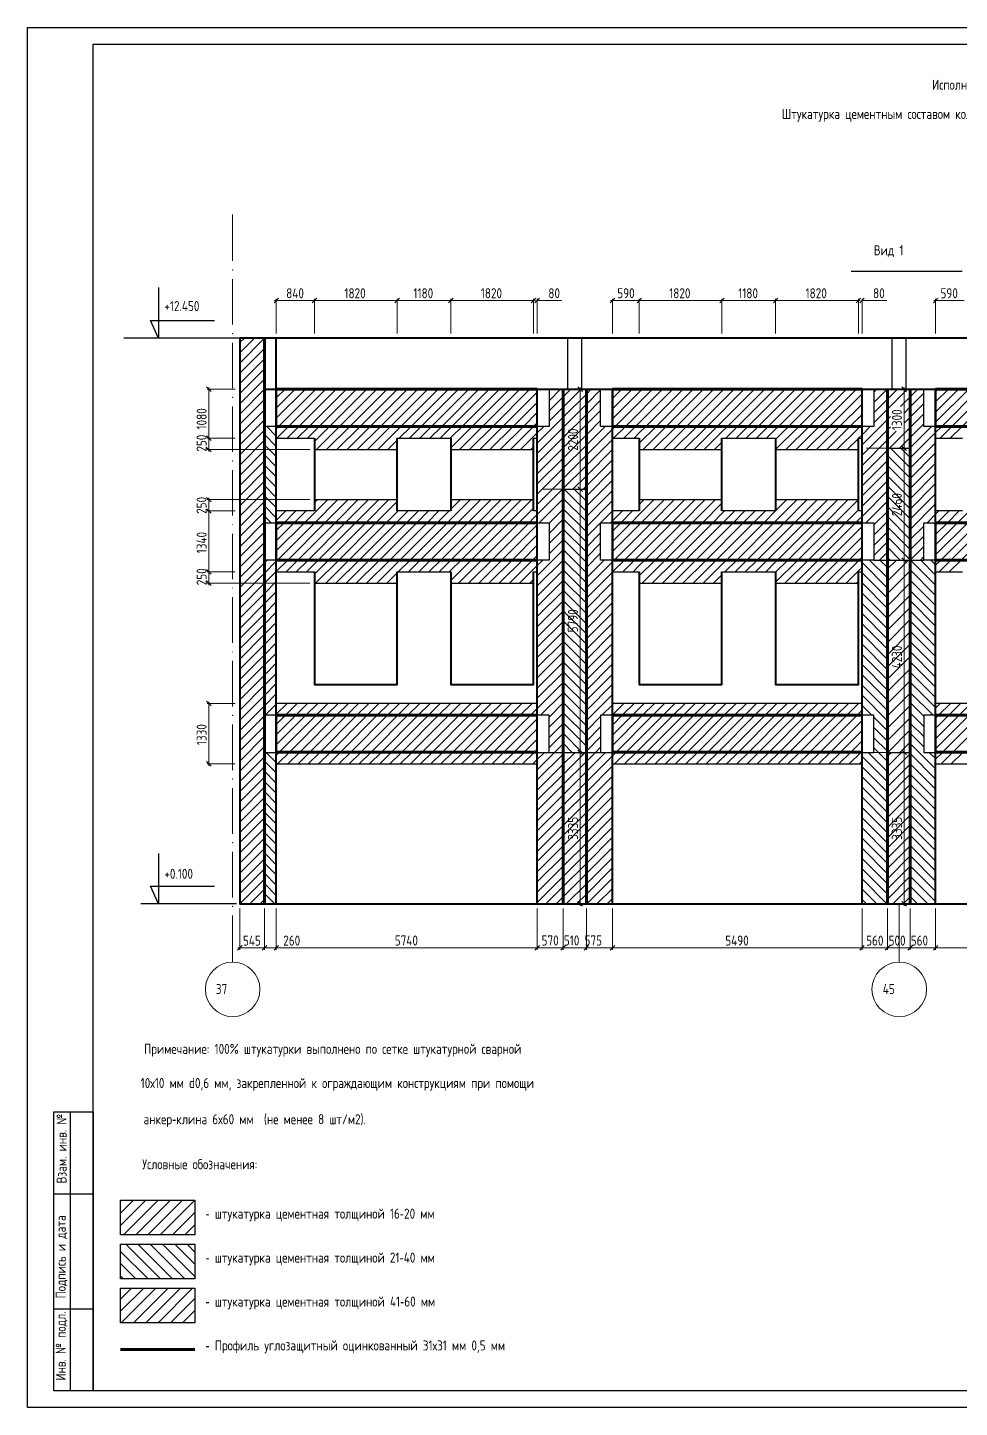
# Model space of a CAD drawing. Header units: millimetres. Extents: x 0 to 129, y 0 to 17.
# Drawn here: x 26.03 to 37.15, y 0.06 to 16.54 of the extents above; entities that cross this region are included whole.
import ezdxf

# ---------------------------------------------------------------- set-up
doc = ezdxf.new("R2010")
doc.units = ezdxf.units.MM
doc.layers.add('PDF _0', color=7, linetype='Continuous')
doc.layers.add('PDF _Текст', color=7, linetype='Continuous')
doc.layers.add('PDF _Оси-1', color=7, linetype='Continuous', true_color=0xaaaaaa)
doc.layers.add('PDF _Оси-3', color=7, linetype='Continuous', true_color=0x989898)
doc.styles.get("Standard").update_dxf_attribs({"font": 'ГОСТ тип А.ttf'})

msp = doc.modelspace()

# ---------------------------------------------------------------- linework, layer by layer
at = {"layer": 'PDF _0', "lineweight": 25}
for points in [[(26.028, 16.535), (49.324, 16.535), (49.324, 0.063), (26.028, 0.063)], [(26.812, 16.339), (49.128, 16.339), (49.128, 0.259), (26.812, 0.259)], [(32.478, 12.829), (32.641, 12.829), (32.641, 12.219), (32.478, 12.219)], [(36.347, 12.829), (36.51, 12.829), (36.51, 12.219), (36.347, 12.219)], [(28.997, 11.774), (28.856, 11.774), (28.856, 12.219), (28.997, 12.219)], [(32.253, 11.774), (32.112, 11.774), (32.112, 12.219), (32.253, 12.219)], [(33.01, 11.774), (32.869, 11.774), (32.869, 12.219), (33.01, 12.219)], [(36.13, 11.774), (35.989, 11.774), (35.989, 12.219), (36.13, 12.219)], [(36.868, 11.774), (36.727, 11.774), (36.727, 12.219), (36.868, 12.219)], [(28.997, 10.179), (28.856, 10.179), (28.856, 10.623), (28.997, 10.623)], [(32.253, 10.179), (32.112, 10.179), (32.112, 10.623), (32.253, 10.623)], [(33.01, 10.179), (32.869, 10.179), (32.869, 10.623), (33.01, 10.623)], [(36.13, 10.179), (35.989, 10.179), (35.989, 10.623), (36.13, 10.623)], [(36.868, 10.179), (36.727, 10.179), (36.727, 10.623), (36.868, 10.623)], [(28.856, 7.883), (28.997, 7.883), (28.997, 8.326), (28.856, 8.326)], [(32.112, 7.883), (32.253, 7.883), (32.253, 8.326), (32.112, 8.326)], [(32.869, 7.883), (33.01, 7.883), (33.01, 8.326), (32.869, 8.326)], [(35.989, 7.883), (36.13, 7.883), (36.13, 8.326), (35.989, 8.326)], [(36.727, 7.883), (36.868, 7.883), (36.868, 8.326), (36.727, 8.326)], [(26.342, 3.593), (26.812, 3.593), (26.812, 0.259), (26.342, 0.259)]]:
    msp.add_lwpolyline(points, close=True, dxfattribs=at)
for points in [[(35.86, 13.626), (37.185, 13.626)], [(27.589, 13.432), (27.589, 12.829), (27.497, 13.039), (28.259, 13.039)], [(28.56, 12.829), (27.176, 12.829)], [(32.421, 12.829), (32.698, 12.829)], [(36.293, 12.829), (36.564, 12.829)], [(36.293, 11.513), (36.564, 11.513)], [(32.421, 11.025), (32.698, 11.025)], [(36.13, 10.179), (36.727, 10.179)], [(32.253, 7.883), (32.869, 7.883)], [(36.293, 7.883), (36.564, 7.883)], [(27.589, 6.676), (27.589, 6.074), (27.497, 6.284), (28.259, 6.284)], [(28.521, 6.074), (27.379, 6.074)], [(26.538, 3.593), (26.538, 0.259)], [(26.342, 2.612), (26.812, 2.612)], [(26.342, 1.24), (26.812, 1.24)]]:
    msp.add_lwpolyline(points, dxfattribs=at)
at = {"layer": 'PDF _0', "lineweight": 13}
for points in [[(29.024, 13.305), (28.97, 13.25)], [(29.475, 13.277), (28.976, 13.277)], [(28.997, 12.883), (28.997, 13.299)], [(29.431, 13.277), (30.462, 13.277)], [(30.419, 13.277), (31.103, 13.277)], [(31.059, 13.277), (32.09, 13.277)], [(32.068, 13.277), (32.014, 13.277)], [(32.139, 13.305), (32.085, 13.25)], [(32.112, 12.883), (32.112, 13.299)], [(32.112, 13.277), (32.407, 13.277)], [(33.037, 13.305), (32.983, 13.25)], [(33.352, 13.277), (32.988, 13.277)], [(33.01, 12.883), (33.01, 13.299)], [(33.308, 13.277), (34.339, 13.277)], [(34.296, 13.277), (34.979, 13.277)], [(34.936, 13.277), (35.967, 13.277)], [(35.945, 13.277), (35.891, 13.277)], [(36.016, 13.305), (35.962, 13.25)], [(35.989, 12.883), (35.989, 13.299)], [(35.989, 13.277), (36.284, 13.277)], [(36.895, 13.305), (36.841, 13.25)], [(37.21, 13.277), (36.846, 13.277)], [(36.868, 12.883), (36.868, 13.299)], [(28.219, 12.192), (28.165, 12.246)], [(28.506, 12.219), (28.17, 12.219)], [(28.192, 12.24), (28.192, 11.611)], [(32.166, 12.219), (32.647, 12.219)], [(32.652, 12.192), (32.598, 12.246)], [(32.625, 12.24), (32.625, 11.003)], [(36.043, 12.219), (36.514, 12.219)], [(36.519, 12.192), (36.465, 12.246)], [(36.492, 12.24), (36.492, 11.492)], [(28.192, 11.654), (28.192, 11.475)], [(36.492, 11.535), (36.492, 10.157)], [(28.165, 11.524), (28.219, 11.47)], [(29.399, 11.497), (28.17, 11.497)], [(32.625, 11.047), (32.625, 7.862)], [(28.219, 10.873), (28.164, 10.927)], [(29.399, 10.9), (28.17, 10.9)], [(28.192, 10.922), (28.192, 10.743)], [(28.192, 10.786), (28.192, 10.016)], [(28.192, 10.059), (28.192, 9.88)], [(36.492, 10.2), (36.492, 7.862)], [(28.164, 9.929), (28.219, 9.875)], [(29.399, 9.902), (28.17, 9.902)], [(28.219, 8.44), (28.164, 8.494)], [(28.506, 8.467), (28.17, 8.467)], [(28.192, 8.488), (28.192, 7.723)], [(28.164, 7.772), (28.219, 7.718)], [(28.506, 7.745), (28.17, 7.745)], [(32.625, 7.905), (32.625, 6.052)], [(36.492, 7.905), (36.492, 6.052)], [(32.598, 6.101), (32.652, 6.047)], [(36.465, 6.101), (36.519, 6.047)], [(28.56, 6.019), (28.56, 5.527)], [(32.166, 6.074), (32.647, 6.074)], [(36.043, 6.074), (36.514, 6.074)], [(28.588, 5.576), (28.533, 5.522)], [(28.539, 5.549), (28.878, 5.549)], [(28.834, 5.549), (28.997, 5.549), (29.313, 5.549)], [(28.976, 5.549), (32.134, 5.549)], [(32.09, 5.549), (32.443, 5.549)], [(32.399, 5.549), (32.72, 5.549)], [(32.676, 5.549), (33.032, 5.549)], [(32.988, 5.549), (36.01, 5.549)], [(35.967, 5.549), (36.314, 5.549)], [(36.271, 5.549), (36.586, 5.549)], [(36.542, 5.549), (36.889, 5.549)], [(36.846, 5.549), (39.852, 5.549)]]:
    msp.add_lwpolyline(points, dxfattribs=at)
for points in [[(29.426, 13.25), (29.48, 13.305)], [(29.453, 13.299), (29.453, 12.883)], [(30.413, 13.25), (30.468, 13.305)], [(30.441, 13.299), (30.441, 12.883)], [(31.054, 13.25), (31.108, 13.305)], [(31.081, 13.299), (31.081, 12.883)], [(32.096, 13.305), (32.041, 13.25)], [(32.068, 13.299), (32.068, 12.883)], [(33.303, 13.25), (33.357, 13.305)], [(33.33, 13.299), (33.33, 12.883)], [(34.29, 13.25), (34.345, 13.305)], [(34.317, 13.299), (34.317, 12.883)], [(34.931, 13.25), (34.985, 13.305)], [(34.958, 13.299), (34.958, 12.883)], [(35.972, 13.305), (35.918, 13.25)], [(35.945, 13.299), (35.945, 12.883)], [(28.165, 11.66), (28.219, 11.606)], [(28.17, 11.633), (28.506, 11.633)], [(36.465, 11.54), (36.519, 11.486)], [(36.514, 11.513), (36.043, 11.513)], [(32.598, 11.052), (32.652, 10.998)], [(32.647, 11.025), (32.166, 11.025)], [(28.164, 10.792), (28.219, 10.737)], [(28.17, 10.765), (28.506, 10.765)], [(28.164, 10.065), (28.219, 10.01)], [(36.514, 10.179), (36.043, 10.179)], [(36.465, 10.206), (36.519, 10.151)], [(28.17, 10.037), (28.506, 10.037)], [(32.598, 7.91), (32.652, 7.856)], [(36.465, 7.91), (36.519, 7.856)], [(32.647, 7.883), (32.166, 7.883)], [(36.514, 7.883), (36.043, 7.883)], [(28.856, 5.527), (28.856, 6.019)], [(28.997, 5.527), (28.997, 6.019)], [(32.112, 5.527), (32.112, 6.019)], [(32.421, 5.527), (32.421, 6.019)], [(32.698, 5.527), (32.698, 6.019)], [(33.01, 5.527), (33.01, 6.019)], [(35.989, 5.527), (35.989, 6.019)], [(36.293, 5.527), (36.293, 6.019)], [(36.564, 5.527), (36.564, 6.019)], [(36.868, 5.527), (36.868, 6.019)], [(28.829, 5.522), (28.883, 5.576)], [(28.97, 5.522), (29.024, 5.576)], [(32.085, 5.522), (32.139, 5.576)], [(32.394, 5.522), (32.448, 5.576)], [(32.671, 5.522), (32.725, 5.576)], [(32.983, 5.522), (33.037, 5.576)], [(35.962, 5.522), (36.016, 5.576)], [(36.265, 5.522), (36.32, 5.576)], [(36.537, 5.522), (36.591, 5.576)], [(36.841, 5.522), (36.895, 5.576)]]:
    msp.add_lwpolyline(points, close=True, dxfattribs=at)
at = {"layer": 'PDF _0', "color": 3, "lineweight": 30}
for points in [[(28.56, 12.774), (28.616, 12.829)], [(28.56, 12.652), (28.738, 12.829)], [(28.56, 12.53), (28.856, 12.826)], [(28.56, 12.408), (28.856, 12.704)], [(28.56, 12.286), (28.856, 12.582)], [(28.56, 12.165), (28.856, 12.46)], [(28.56, 12.043), (28.856, 12.339)], [(28.56, 11.921), (28.856, 12.217)], [(28.997, 12.114), (29.102, 12.219)], [(28.997, 11.992), (29.224, 12.219)], [(28.997, 11.871), (29.345, 12.219)], [(28.997, 11.749), (29.022, 11.774), (29.467, 12.219)], [(29.003, 11.633), (29.144, 11.774), (29.589, 12.219)], [(29.125, 11.633), (29.266, 11.774), (29.711, 12.219)], [(29.247, 11.633), (29.388, 11.774), (29.833, 12.219)], [(29.369, 11.633), (29.453, 11.717), (29.51, 11.774), (29.955, 12.219)], [(29.453, 11.595), (29.631, 11.774), (30.076, 12.219)], [(29.477, 11.497), (29.753, 11.774), (30.198, 12.219)], [(29.598, 11.497), (29.875, 11.774), (30.32, 12.219)], [(29.72, 11.497), (29.997, 11.774), (30.442, 12.219)], [(29.842, 11.497), (30.119, 11.774), (30.564, 12.219)], [(29.964, 11.497), (30.241, 11.774), (30.685, 12.219)], [(30.086, 11.497), (30.362, 11.774), (30.807, 12.219)], [(30.207, 11.497), (30.441, 11.73), (30.484, 11.774), (30.929, 12.219)], [(30.465, 11.633), (30.606, 11.774), (31.051, 12.219)], [(30.587, 11.633), (30.728, 11.774), (31.173, 12.219)], [(30.709, 11.633), (30.85, 11.774), (31.295, 12.219)], [(30.83, 11.633), (30.971, 11.774), (31.416, 12.219)], [(30.952, 11.633), (31.081, 11.761), (31.093, 11.774), (31.538, 12.219)], [(31.074, 11.633), (31.081, 11.64), (31.215, 11.774), (31.66, 12.219)], [(31.081, 11.518), (31.337, 11.774), (31.782, 12.219)], [(31.182, 11.497), (31.459, 11.774), (31.904, 12.219)], [(31.304, 11.497), (31.581, 11.774), (32.025, 12.219)], [(32.112, 11.574), (32.421, 11.883), (32.698, 12.16), (32.756, 12.219)], [(32.112, 10.843), (32.421, 11.153), (32.698, 11.429), (33.01, 11.741), (33.042, 11.774), (33.487, 12.219)], [(32.112, 11.452), (32.421, 11.762), (32.698, 12.038), (32.869, 12.209)], [(32.253, 12.203), (32.269, 12.219)], [(32.253, 12.081), (32.391, 12.219)], [(32.253, 11.959), (32.421, 12.127), (32.513, 12.219)], [(32.253, 11.837), (32.421, 12.005), (32.635, 12.219)], [(33.01, 12.107), (33.122, 12.219)], [(33.01, 11.985), (33.244, 12.219)], [(33.01, 11.863), (33.365, 12.219)], [(33.023, 11.633), (33.164, 11.774), (33.609, 12.219)], [(33.145, 11.633), (33.286, 11.774), (33.731, 12.219)], [(33.267, 11.633), (33.33, 11.696), (33.408, 11.774), (33.853, 12.219)], [(33.33, 11.574), (33.53, 11.774), (33.975, 12.219)], [(33.375, 11.497), (33.651, 11.774), (34.096, 12.219)], [(33.497, 11.497), (33.773, 11.774), (34.218, 12.219)], [(33.618, 11.497), (33.895, 11.774), (34.34, 12.219)], [(33.74, 11.497), (34.017, 11.774), (34.462, 12.219)], [(33.862, 11.497), (34.139, 11.774), (34.584, 12.219)], [(33.984, 11.497), (34.261, 11.774), (34.705, 12.219)], [(34.106, 11.497), (34.317, 11.709), (34.382, 11.774), (34.827, 12.219)], [(34.363, 11.633), (34.504, 11.774), (34.949, 12.219)], [(34.485, 11.633), (34.626, 11.774), (35.071, 12.219)], [(34.607, 11.633), (34.748, 11.774), (35.193, 12.219)], [(34.729, 11.633), (34.87, 11.774), (35.315, 12.219)], [(34.85, 11.633), (34.958, 11.74), (34.991, 11.774), (35.436, 12.219)], [(34.958, 11.618), (35.113, 11.774), (35.558, 12.219)], [(34.958, 11.497), (35.235, 11.774), (35.68, 12.219)], [(35.08, 11.497), (35.357, 11.774), (35.802, 12.219)], [(35.202, 11.497), (35.479, 11.774), (35.924, 12.219)], [(36.13, 12.181), (36.167, 12.219)], [(36.13, 12.059), (36.289, 12.219)], [(36.13, 11.938), (36.293, 12.1), (36.411, 12.219)], [(36.13, 11.816), (36.293, 11.979), (36.533, 12.219)], [(36.449, 12.013), (36.564, 12.128), (36.655, 12.219)], [(36.564, 11.397), (36.868, 11.701), (36.941, 11.774), (37.385, 12.219)], [(36.868, 12.188), (36.898, 12.219)], [(36.868, 12.066), (37.02, 12.219)], [(36.868, 11.945), (37.142, 12.219)], [(36.868, 11.823), (37.264, 12.219)], [(36.921, 11.633), (37.062, 11.774), (37.507, 12.219)], [(37.043, 11.633), (37.184, 11.774), (37.629, 12.219)], [(28.56, 11.799), (28.856, 12.095)], [(31.426, 11.497), (31.702, 11.774), (32.112, 12.183)], [(31.547, 11.497), (31.824, 11.774), (32.112, 12.061)], [(32.112, 11.331), (32.421, 11.64), (32.698, 11.917), (32.869, 12.087)], [(35.324, 11.497), (35.601, 11.774), (35.989, 12.162)], [(35.446, 11.497), (35.722, 11.774), (35.989, 12.04)], [(36.492, 11.934), (36.564, 12.006), (36.727, 12.169)], [(36.492, 11.812), (36.564, 11.884), (36.727, 12.047)], [(28.56, 11.677), (28.856, 11.973)], [(31.669, 11.497), (31.946, 11.774), (32.112, 11.94)], [(32.112, 11.209), (32.421, 11.518), (32.698, 11.795), (32.869, 11.966)], [(35.567, 11.497), (35.844, 11.774), (35.989, 11.918)], [(35.989, 11.553), (36.293, 11.857), (36.329, 11.893)], [(36.315, 11.513), (36.564, 11.763), (36.727, 11.925)], [(28.56, 11.556), (28.856, 11.851)], [(28.56, 11.434), (28.856, 11.729)], [(31.791, 11.497), (32.068, 11.774), (32.112, 11.818)], [(31.913, 11.497), (32.068, 11.653), (32.112, 11.696), (32.19, 11.774)], [(32.112, 11.087), (32.421, 11.396), (32.698, 11.673), (32.869, 11.844)], [(32.112, 10.965), (32.421, 11.274), (32.698, 11.551), (32.921, 11.774)], [(35.689, 11.497), (35.945, 11.753), (35.966, 11.774), (35.989, 11.797)], [(35.947, 11.633), (35.989, 11.675), (36.088, 11.774)], [(35.989, 11.431), (36.293, 11.735), (36.329, 11.771)], [(35.989, 11.309), (36.293, 11.613), (36.398, 11.719)], [(36.436, 11.513), (36.564, 11.641), (36.727, 11.804)], [(36.558, 11.513), (36.564, 11.519), (36.819, 11.774)], [(28.56, 11.312), (28.856, 11.608)], [(30.329, 11.497), (30.441, 11.608)], [(31.292, 9.902), (31.569, 10.179), (32.014, 10.623), (32.068, 10.678), (32.112, 10.721), (32.421, 11.031), (32.698, 11.307), (33.01, 11.619)], [(32.035, 11.497), (32.068, 11.531)], [(34.227, 11.497), (34.317, 11.587)], [(35.811, 11.497), (35.945, 11.631)], [(36.564, 11.275), (36.868, 11.579)], [(28.56, 11.19), (28.856, 11.486)], [(32.537, 11.025), (32.698, 11.186), (33.01, 11.498)], [(32.659, 11.025), (32.698, 11.064), (33.01, 11.376)], [(35.933, 11.497), (35.945, 11.51)], [(35.989, 11.187), (36.293, 11.491)], [(35.989, 11.066), (36.293, 11.369)], [(36.564, 11.154), (36.868, 11.457)], [(28.56, 11.068), (28.856, 11.364)], [(28.56, 10.946), (28.856, 11.242)], [(32.698, 10.942), (33.01, 11.254)], [(35.989, 10.944), (36.293, 11.248)], [(36.564, 11.032), (36.868, 11.336)], [(36.564, 10.91), (36.868, 11.214)], [(28.56, 10.825), (28.856, 11.12)], [(32.698, 10.82), (33.01, 11.132)], [(35.989, 10.822), (36.293, 11.126)], [(36.564, 10.788), (36.868, 11.092)], [(28.56, 10.703), (28.856, 10.999)], [(28.56, 9.728), (28.856, 10.024), (28.997, 10.165), (29.011, 10.179), (29.456, 10.623), (29.732, 10.9)], [(28.56, 9.606), (28.856, 9.902), (28.997, 10.043), (29.133, 10.179), (29.577, 10.623), (29.854, 10.9)], [(28.56, 10.581), (28.856, 10.877)], [(28.997, 10.287), (29.334, 10.623), (29.453, 10.743), (29.611, 10.9)], [(29.113, 10.037), (29.254, 10.179), (29.699, 10.623), (29.976, 10.9)], [(29.235, 10.037), (29.376, 10.179), (29.821, 10.623), (30.098, 10.9)], [(29.357, 10.037), (29.453, 10.134), (29.498, 10.179), (29.943, 10.623), (30.22, 10.9)], [(29.453, 10.865), (29.489, 10.9)], [(29.453, 10.012), (29.62, 10.179), (30.065, 10.623), (30.341, 10.9)], [(29.465, 9.902), (29.742, 10.179), (30.187, 10.623), (30.441, 10.878)], [(30.453, 10.037), (30.594, 10.179), (31.039, 10.623), (31.081, 10.665), (31.316, 10.9)], [(30.575, 10.037), (30.716, 10.179), (31.161, 10.623), (31.438, 10.9)], [(30.697, 10.037), (30.838, 10.179), (31.283, 10.623), (31.56, 10.9)], [(30.819, 10.037), (30.96, 10.179), (31.405, 10.623), (31.681, 10.9)], [(30.941, 10.037), (31.081, 10.178), (31.082, 10.179), (31.527, 10.623), (31.803, 10.9)], [(31.062, 10.037), (31.081, 10.056), (31.203, 10.179), (31.648, 10.623), (31.925, 10.9)], [(31.081, 10.787), (31.194, 10.9)], [(31.081, 9.934), (31.325, 10.179), (31.77, 10.623), (32.047, 10.9)], [(32.136, 10.623), (32.421, 10.909)], [(32.698, 10.698), (33.01, 11.01)], [(32.698, 9.846), (33.01, 10.158), (33.031, 10.179), (33.476, 10.623), (33.752, 10.9)], [(32.698, 10.577), (33.01, 10.889)], [(33.01, 10.401), (33.232, 10.623), (33.33, 10.721), (33.509, 10.9)], [(33.01, 10.279), (33.354, 10.623), (33.631, 10.9)], [(33.011, 10.037), (33.153, 10.179), (33.597, 10.623), (33.874, 10.9)], [(33.133, 10.037), (33.274, 10.179), (33.719, 10.623), (33.996, 10.9)], [(33.255, 10.037), (33.33, 10.112), (33.396, 10.179), (33.841, 10.623), (34.118, 10.9)], [(33.33, 10.843), (33.387, 10.9)], [(33.33, 9.991), (33.518, 10.179), (33.963, 10.623), (34.24, 10.9)], [(34.351, 10.037), (34.493, 10.179), (34.937, 10.623), (34.958, 10.644), (35.214, 10.9)], [(34.473, 10.037), (34.614, 10.179), (35.059, 10.623), (35.336, 10.9)], [(34.595, 10.037), (34.736, 10.179), (35.181, 10.623), (35.458, 10.9)], [(34.717, 10.037), (34.858, 10.179), (35.303, 10.623), (35.58, 10.9)], [(34.839, 10.037), (34.958, 10.157), (34.98, 10.179), (35.425, 10.623), (35.701, 10.9)], [(34.958, 10.887), (34.971, 10.9)], [(34.958, 10.766), (35.092, 10.9)], [(34.958, 10.035), (35.102, 10.179), (35.547, 10.623), (35.823, 10.9)], [(34.958, 9.913), (35.223, 10.179), (35.668, 10.623), (35.945, 10.9)], [(35.19, 9.902), (35.467, 10.179), (35.912, 10.623), (35.945, 10.657), (35.989, 10.7), (36.293, 11.004)], [(36.034, 10.623), (36.293, 10.882)], [(36.564, 10.666), (36.868, 10.97)], [(36.868, 10.361), (37.13, 10.623), (37.188, 10.681), (37.407, 10.9)], [(36.868, 10.239), (37.252, 10.623), (37.529, 10.9)], [(36.868, 10.117), (36.929, 10.179), (37.374, 10.623), (37.651, 10.9)], [(36.91, 10.037), (37.051, 10.179), (37.496, 10.623), (37.772, 10.9)], [(37.031, 10.037), (37.173, 10.179), (37.617, 10.623), (37.894, 10.9)], [(28.56, 10.459), (28.856, 10.755)], [(28.997, 10.652), (29.109, 10.765)], [(28.997, 10.531), (29.09, 10.623), (29.231, 10.765)], [(28.997, 10.409), (29.212, 10.623), (29.353, 10.765)], [(29.587, 9.902), (29.863, 10.179), (30.308, 10.623), (30.441, 10.756), (30.449, 10.765)], [(29.709, 9.902), (29.985, 10.179), (30.43, 10.623), (30.441, 10.634), (30.571, 10.765)], [(29.83, 9.902), (30.107, 10.179), (30.552, 10.623), (30.693, 10.765)], [(29.952, 9.902), (30.229, 10.179), (30.674, 10.623), (30.815, 10.765)], [(30.074, 9.902), (30.351, 10.179), (30.796, 10.623), (30.937, 10.765)], [(30.196, 9.902), (30.441, 10.147), (30.473, 10.179), (30.917, 10.623), (31.059, 10.765)], [(31.17, 9.902), (31.447, 10.179), (31.892, 10.623), (32.068, 10.8)], [(32.253, 10.619), (32.421, 10.787)], [(32.698, 10.455), (33.01, 10.767)], [(32.988, 10.623), (33.01, 10.645), (33.129, 10.765)], [(33.01, 10.523), (33.11, 10.623), (33.251, 10.765)], [(33.363, 9.902), (33.64, 10.179), (34.085, 10.623), (34.317, 10.856)], [(33.485, 9.902), (33.762, 10.179), (34.207, 10.623), (34.317, 10.734), (34.348, 10.765)], [(33.607, 9.902), (33.883, 10.179), (34.328, 10.623), (34.469, 10.765)], [(33.729, 9.902), (34.005, 10.179), (34.45, 10.623), (34.591, 10.765)], [(33.85, 9.902), (34.127, 10.179), (34.572, 10.623), (34.713, 10.765)], [(33.972, 9.902), (34.249, 10.179), (34.694, 10.623), (34.835, 10.765)], [(34.094, 9.902), (34.317, 10.125), (34.371, 10.179), (34.816, 10.623), (34.957, 10.765)], [(35.069, 9.902), (35.345, 10.179), (35.79, 10.623), (35.945, 10.779)], [(36.13, 10.598), (36.293, 10.76)], [(36.564, 10.544), (36.868, 10.848)], [(36.765, 10.623), (36.868, 10.726), (36.906, 10.765)], [(36.868, 10.605), (36.887, 10.623), (37.028, 10.765)], [(36.868, 10.483), (37.008, 10.623), (37.149, 10.765)], [(28.56, 10.337), (28.856, 10.633)], [(31.414, 9.902), (31.691, 10.179), (32.112, 10.6)], [(32.253, 10.497), (32.421, 10.665)], [(32.253, 10.375), (32.421, 10.543)], [(35.312, 9.902), (35.589, 10.179), (35.989, 10.578)], [(36.13, 10.476), (36.293, 10.639)], [(36.564, 10.423), (36.727, 10.585)], [(28.56, 10.216), (28.856, 10.511)], [(28.56, 10.094), (28.856, 10.389)], [(31.536, 9.902), (31.813, 10.179), (32.112, 10.478)], [(32.253, 10.253), (32.421, 10.422)], [(32.698, 10.333), (32.869, 10.504)], [(32.698, 10.211), (32.869, 10.382)], [(35.434, 9.902), (35.711, 10.179), (35.989, 10.457)], [(36.13, 10.354), (36.293, 10.517)], [(36.13, 10.232), (36.293, 10.395)], [(36.564, 10.301), (36.727, 10.464)], [(28.56, 9.972), (28.856, 10.268)], [(31.658, 9.902), (31.934, 10.179), (32.112, 10.356)], [(31.779, 9.902), (32.056, 10.179), (32.112, 10.234)], [(32.112, 9.991), (32.421, 10.3)], [(32.698, 10.089), (32.869, 10.26)], [(35.556, 9.902), (35.833, 10.179), (35.989, 10.335)], [(35.678, 9.902), (35.945, 10.17), (35.954, 10.179), (35.989, 10.213)], [(36.198, 10.179), (36.293, 10.273)], [(36.564, 10.179), (36.727, 10.342)], [(36.685, 10.179), (36.727, 10.22)], [(28.56, 9.85), (28.856, 10.146), (28.889, 10.179)], [(31.901, 9.902), (32.068, 10.069), (32.112, 10.112), (32.178, 10.179)], [(32.112, 9.869), (32.421, 10.178)], [(32.112, 9.747), (32.421, 10.056)], [(32.698, 9.967), (32.909, 10.179)], [(35.799, 9.902), (35.945, 10.048), (35.989, 10.091)], [(28.56, 9.485), (28.856, 9.78), (28.997, 9.921)], [(30.318, 9.902), (30.441, 10.025)], [(30.439, 9.902), (30.441, 9.903)], [(32.023, 9.902), (32.068, 9.947)], [(32.112, 9.625), (32.421, 9.934)], [(32.698, 9.724), (33.01, 10.036)], [(32.698, 9.602), (33.01, 9.914)], [(34.216, 9.902), (34.317, 10.004)], [(35.921, 9.902), (35.945, 9.926)], [(28.56, 9.363), (28.856, 9.659), (28.997, 9.8)], [(32.112, 9.503), (32.421, 9.813)], [(32.698, 9.48), (33.01, 9.792)], [(28.56, 9.241), (28.856, 9.537), (28.997, 9.678)], [(28.56, 9.119), (28.856, 9.415), (28.997, 9.556)], [(32.112, 9.381), (32.421, 9.691)], [(32.112, 9.26), (32.421, 9.569)], [(32.698, 9.358), (33.01, 9.67)], [(28.56, 8.997), (28.856, 9.293), (28.997, 9.434)], [(32.112, 9.138), (32.421, 9.447)], [(32.698, 9.237), (33.01, 9.549)], [(32.698, 9.115), (33.01, 9.427)], [(28.56, 8.876), (28.856, 9.171), (28.997, 9.312)], [(32.112, 9.016), (32.421, 9.325)], [(32.698, 8.993), (33.01, 9.305)], [(28.56, 8.754), (28.856, 9.049), (28.997, 9.191)], [(28.56, 8.632), (28.856, 8.928), (28.997, 9.069)], [(32.112, 8.894), (32.421, 9.203)], [(32.112, 8.772), (32.421, 9.082)], [(32.698, 8.871), (33.01, 9.183)], [(32.698, 8.749), (33.01, 9.061)], [(28.56, 8.51), (28.856, 8.806), (28.997, 8.947)], [(32.112, 8.651), (32.421, 8.96)], [(32.698, 8.627), (33.01, 8.939)], [(28.56, 8.388), (28.856, 8.684), (28.997, 8.825)], [(32.112, 8.529), (32.421, 8.838)], [(32.698, 8.506), (33.01, 8.818)], [(28.56, 8.266), (28.856, 8.562), (28.997, 8.703)], [(28.56, 8.145), (28.856, 8.44), (28.997, 8.581)], [(31.591, 7.886), (32.03, 8.326), (32.112, 8.407), (32.421, 8.716)], [(32.152, 8.326), (32.421, 8.594)], [(32.698, 8.384), (33.01, 8.696)], [(32.698, 8.262), (33.01, 8.574)], [(28.863, 8.326), (28.997, 8.46), (29.004, 8.467)], [(28.985, 8.326), (28.997, 8.338), (29.126, 8.467)], [(28.997, 8.216), (29.107, 8.326), (29.248, 8.467)], [(28.997, 8.094), (29.229, 8.326), (29.37, 8.467)], [(28.997, 7.972), (29.35, 8.326), (29.492, 8.467)], [(29.033, 7.886), (29.472, 8.326), (29.613, 8.467)], [(29.155, 7.886), (29.594, 8.326), (29.735, 8.467)], [(29.276, 7.886), (29.716, 8.326), (29.857, 8.467)], [(29.398, 7.886), (29.838, 8.326), (29.979, 8.467)], [(29.52, 7.886), (29.96, 8.326), (30.101, 8.467)], [(29.642, 7.886), (30.081, 8.326), (30.222, 8.467)], [(29.764, 7.886), (30.203, 8.326), (30.344, 8.467)], [(29.885, 7.886), (30.325, 8.326), (30.466, 8.467)], [(30.007, 7.886), (30.447, 8.326), (30.588, 8.467)], [(30.129, 7.886), (30.569, 8.326), (30.71, 8.467)], [(30.251, 7.886), (30.69, 8.326), (30.832, 8.467)], [(30.373, 7.886), (30.812, 8.326), (30.953, 8.467)], [(30.495, 7.886), (30.934, 8.326), (31.075, 8.467)], [(30.616, 7.886), (31.056, 8.326), (31.197, 8.467)], [(30.738, 7.886), (31.178, 8.326), (31.319, 8.467)], [(30.86, 7.886), (31.3, 8.326), (31.441, 8.467)], [(30.982, 7.886), (31.421, 8.326), (31.562, 8.467)], [(31.104, 7.886), (31.543, 8.326), (31.684, 8.467)], [(31.225, 7.886), (31.665, 8.326), (31.806, 8.467)], [(31.347, 7.886), (31.787, 8.326), (31.928, 8.467)], [(31.469, 7.886), (31.909, 8.326), (32.05, 8.467)], [(32.253, 8.304), (32.421, 8.473)], [(32.883, 8.326), (33.01, 8.452), (33.024, 8.467)], [(33.005, 8.326), (33.01, 8.33), (33.146, 8.467)], [(33.01, 8.209), (33.127, 8.326), (33.268, 8.467)], [(33.01, 8.087), (33.249, 8.326), (33.39, 8.467)], [(33.01, 7.965), (33.37, 8.326), (33.512, 8.467)], [(33.053, 7.886), (33.492, 8.326), (33.633, 8.467)], [(33.175, 7.886), (33.614, 8.326), (33.755, 8.467)], [(33.296, 7.886), (33.736, 8.326), (33.877, 8.467)], [(33.418, 7.886), (33.858, 8.326), (33.999, 8.467)], [(33.54, 7.886), (33.98, 8.326), (34.121, 8.467)], [(33.662, 7.886), (34.101, 8.326), (34.242, 8.467)], [(33.784, 7.886), (34.223, 8.326), (34.364, 8.467)], [(33.905, 7.886), (34.345, 8.326), (34.486, 8.467)], [(34.027, 7.886), (34.467, 8.326), (34.608, 8.467)], [(34.149, 7.886), (34.589, 8.326), (34.73, 8.467)], [(34.271, 7.886), (34.71, 8.326), (34.852, 8.467)], [(34.393, 7.886), (34.832, 8.326), (34.973, 8.467)], [(34.515, 7.886), (34.954, 8.326), (35.095, 8.467)], [(34.636, 7.886), (35.076, 8.326), (35.217, 8.467)], [(34.758, 7.886), (35.198, 8.326), (35.339, 8.467)], [(34.88, 7.886), (35.32, 8.326), (35.461, 8.467)], [(35.002, 7.886), (35.441, 8.326), (35.582, 8.467)], [(35.124, 7.886), (35.563, 8.326), (35.704, 8.467)], [(35.245, 7.886), (35.685, 8.326), (35.826, 8.467)], [(35.367, 7.886), (35.807, 8.326), (35.948, 8.467)], [(36.868, 8.412), (36.922, 8.467)], [(36.868, 8.29), (36.903, 8.326), (37.044, 8.467)], [(36.868, 8.168), (37.025, 8.326), (37.166, 8.467)], [(36.868, 8.046), (37.147, 8.326), (37.288, 8.467)], [(36.868, 7.925), (37.269, 8.326), (37.41, 8.467)], [(36.951, 7.886), (37.39, 8.326), (37.532, 8.467)], [(37.073, 7.886), (37.512, 8.326), (37.653, 8.467)], [(28.56, 8.023), (28.856, 8.319)], [(31.713, 7.886), (32.112, 8.285)], [(32.253, 8.183), (32.421, 8.351)], [(32.698, 8.14), (32.869, 8.311)], [(35.489, 7.886), (35.929, 8.326), (35.989, 8.386)], [(35.611, 7.886), (35.989, 8.264)], [(28.56, 7.901), (28.856, 8.197)], [(28.56, 7.779), (28.856, 8.075)], [(31.835, 7.886), (32.112, 8.163)], [(32.253, 8.061), (32.421, 8.229)], [(32.253, 7.939), (32.421, 8.107)], [(32.698, 8.018), (32.869, 8.189)], [(35.733, 7.886), (35.989, 8.142)], [(28.56, 7.657), (28.856, 7.953)], [(31.956, 7.886), (32.112, 8.041)], [(32.078, 7.886), (32.112, 7.92)], [(32.112, 7.676), (32.319, 7.883), (32.421, 7.985)], [(32.112, 7.189), (32.421, 7.498), (32.698, 7.775), (32.806, 7.883), (32.869, 7.946)], [(32.698, 7.897), (32.869, 8.067)], [(35.855, 7.886), (35.989, 8.02)], [(28.56, 7.536), (28.856, 7.831)], [(28.997, 7.851), (29.03, 7.883)], [(29.013, 7.745), (29.152, 7.883)], [(29.135, 7.745), (29.274, 7.883)], [(29.257, 7.745), (29.395, 7.883)], [(29.379, 7.745), (29.517, 7.883)], [(29.501, 7.745), (29.639, 7.883)], [(29.623, 7.745), (29.761, 7.883)], [(29.744, 7.745), (29.883, 7.883)], [(29.866, 7.745), (30.005, 7.883)], [(29.988, 7.745), (30.126, 7.883)], [(30.11, 7.745), (30.248, 7.883)], [(30.232, 7.745), (30.37, 7.883)], [(30.353, 7.745), (30.492, 7.883)], [(30.475, 7.745), (30.614, 7.883)], [(30.597, 7.745), (30.735, 7.883)], [(30.719, 7.745), (30.857, 7.883)], [(30.841, 7.745), (30.979, 7.883)], [(30.963, 7.745), (31.101, 7.883)], [(31.084, 7.745), (31.223, 7.883)], [(31.206, 7.745), (31.345, 7.883)], [(31.328, 7.745), (31.466, 7.883)], [(31.45, 7.745), (31.588, 7.883)], [(31.572, 7.745), (31.71, 7.883)], [(31.693, 7.745), (31.832, 7.883)], [(31.815, 7.745), (31.954, 7.883)], [(31.937, 7.745), (32.075, 7.883)], [(32.059, 7.745), (32.112, 7.798), (32.197, 7.883)], [(32.112, 7.554), (32.421, 7.863), (32.441, 7.883)], [(32.112, 7.432), (32.421, 7.742), (32.563, 7.883)], [(32.112, 7.311), (32.421, 7.62), (32.685, 7.883)], [(32.112, 7.067), (32.421, 7.376), (32.698, 7.653), (32.928, 7.883)], [(32.112, 6.945), (32.421, 7.254), (32.698, 7.531), (33.01, 7.843), (33.05, 7.883)], [(33.033, 7.745), (33.172, 7.883)], [(33.155, 7.745), (33.294, 7.883)], [(33.277, 7.745), (33.415, 7.883)], [(33.399, 7.745), (33.537, 7.883)], [(33.521, 7.745), (33.659, 7.883)], [(33.643, 7.745), (33.781, 7.883)], [(33.764, 7.745), (33.903, 7.883)], [(33.886, 7.745), (34.025, 7.883)], [(34.008, 7.745), (34.146, 7.883)], [(34.13, 7.745), (34.268, 7.883)], [(34.252, 7.745), (34.39, 7.883)], [(34.373, 7.745), (34.512, 7.883)], [(34.495, 7.745), (34.634, 7.883)], [(34.617, 7.745), (34.755, 7.883)], [(34.739, 7.745), (34.877, 7.883)], [(34.861, 7.745), (34.999, 7.883)], [(34.983, 7.745), (35.121, 7.883)], [(35.104, 7.745), (35.243, 7.883)], [(35.226, 7.745), (35.365, 7.883)], [(35.348, 7.745), (35.486, 7.883)], [(35.47, 7.745), (35.608, 7.883)], [(35.592, 7.745), (35.73, 7.883)], [(35.713, 7.745), (35.852, 7.883)], [(35.835, 7.745), (35.974, 7.883)], [(35.957, 7.745), (35.989, 7.777)], [(35.976, 7.886), (35.989, 7.898)], [(36.293, 7.837), (36.339, 7.883)], [(36.293, 7.715), (36.461, 7.883)], [(36.293, 7.593), (36.564, 7.864)], [(36.293, 7.471), (36.564, 7.743)], [(36.868, 7.803), (36.948, 7.883)], [(36.932, 7.745), (37.07, 7.883)], [(37.053, 7.745), (37.192, 7.883)], [(28.56, 7.414), (28.856, 7.709)], [(28.56, 7.292), (28.856, 7.588)], [(32.112, 6.823), (32.421, 7.133), (32.698, 7.409), (33.01, 7.721)], [(32.112, 6.701), (32.421, 7.011), (32.698, 7.287), (33.01, 7.599)], [(36.293, 7.349), (36.564, 7.621)], [(28.56, 7.17), (28.856, 7.466)], [(32.112, 6.58), (32.421, 6.889), (32.698, 7.166), (33.01, 7.478)], [(36.293, 7.228), (36.564, 7.499)], [(28.56, 7.048), (28.856, 7.344)], [(32.112, 6.458), (32.421, 6.767), (32.698, 7.044), (33.01, 7.356)], [(36.293, 7.106), (36.564, 7.377)], [(36.293, 6.984), (36.564, 7.255)], [(28.56, 6.926), (28.856, 7.222)], [(28.56, 6.805), (28.856, 7.1)], [(32.112, 6.336), (32.421, 6.645), (32.698, 6.922), (33.01, 7.234)], [(32.112, 6.214), (32.421, 6.523), (32.698, 6.8), (33.01, 7.112)], [(36.293, 6.862), (36.564, 7.134)], [(28.56, 6.683), (28.856, 6.979)], [(32.112, 6.092), (32.421, 6.402), (32.698, 6.678), (33.01, 6.99)], [(36.293, 6.74), (36.564, 7.012)], [(28.56, 6.561), (28.856, 6.857)], [(32.215, 6.074), (32.421, 6.28), (32.698, 6.557), (33.01, 6.869)], [(36.293, 6.619), (36.564, 6.89)], [(36.293, 6.497), (36.564, 6.768)], [(28.56, 6.439), (28.856, 6.735)], [(28.56, 6.317), (28.856, 6.613)], [(32.337, 6.074), (32.421, 6.158), (32.698, 6.435), (33.01, 6.747)], [(32.459, 6.074), (32.698, 6.313), (33.01, 6.625)], [(36.293, 6.375), (36.564, 6.646)], [(28.56, 6.196), (28.856, 6.491)], [(32.58, 6.074), (32.698, 6.191), (33.01, 6.503)], [(36.293, 6.253), (36.564, 6.524)], [(28.56, 6.074), (28.856, 6.369)], [(32.702, 6.074), (33.01, 6.381)], [(32.824, 6.074), (33.01, 6.259)], [(36.293, 6.131), (36.564, 6.403)], [(36.357, 6.074), (36.564, 6.281)], [(28.682, 6.074), (28.856, 6.248)], [(28.804, 6.074), (28.856, 6.126)], [(32.946, 6.074), (33.01, 6.138)], [(36.479, 6.074), (36.564, 6.159)], [(27.139, 2.527), (27.147, 2.535)], [(27.139, 2.381), (27.294, 2.535)], [(27.139, 2.234), (27.44, 2.535)], [(27.173, 2.122), (27.586, 2.535)], [(27.319, 2.122), (27.732, 2.535)], [(27.465, 2.122), (27.878, 2.535)], [(27.612, 2.122), (28.024, 2.535)], [(27.758, 2.122), (28.024, 2.389)], [(27.904, 2.122), (28.024, 2.243)]]:
    msp.add_lwpolyline(points, dxfattribs=at)
at = {"layer": 'PDF _0', "lineweight": 40}
for points in [[(43.257, 6.074), (43.39, 6.074), (43.691, 6.074), (43.691, 12.829), (28.56, 12.829), (28.56, 6.074), (28.856, 6.074), (28.997, 6.074), (28.997, 12.829)], [(28.856, 12.219), (43.257, 12.219)], [(28.997, 6.074), (32.112, 6.074), (32.112, 12.219)], [(32.112, 6.074), (32.421, 6.074), (32.698, 6.074), (33.01, 6.074), (33.01, 12.219)], [(33.01, 6.074), (35.989, 6.074), (35.989, 12.219)], [(35.989, 6.074), (36.293, 6.074), (36.564, 6.074), (36.868, 6.074), (36.868, 12.219)], [(36.868, 6.074), (39.83, 6.074), (39.83, 12.219)], [(29.453, 11.633), (29.453, 10.765)], [(30.441, 10.765), (30.441, 11.633)], [(31.081, 11.633), (31.081, 10.765)], [(32.068, 10.765), (32.068, 11.633)], [(33.33, 11.633), (33.33, 10.765)], [(34.317, 10.765), (34.317, 11.633)], [(34.958, 11.633), (34.958, 10.765)], [(35.945, 10.765), (35.945, 11.633)], [(29.453, 10.037), (29.453, 8.692), (30.441, 8.692), (30.441, 10.037)], [(31.081, 10.037), (31.081, 8.692), (32.068, 8.692), (32.068, 10.037)], [(33.33, 10.037), (33.33, 8.692), (34.317, 8.692), (34.317, 10.037)], [(34.958, 10.037), (34.958, 8.692), (35.945, 8.692), (35.945, 10.037)]]:
    msp.add_lwpolyline(points, dxfattribs=at)
at = {"layer": 'PDF _0', "color": 1, "lineweight": 100}
for points in [[(28.856, 6.074), (28.856, 12.829)], [(28.997, 12.219), (32.112, 12.219)], [(32.421, 6.074), (32.421, 12.219)], [(32.698, 6.074), (32.698, 12.219)], [(33.01, 12.219), (35.989, 12.219)], [(36.293, 6.074), (36.293, 12.219)], [(36.564, 6.074), (36.564, 12.219)], [(36.868, 12.219), (39.83, 12.219)], [(28.997, 11.774), (32.112, 11.774)], [(33.01, 11.774), (35.989, 11.774)], [(36.868, 11.774), (39.83, 11.774)], [(32.112, 10.623), (28.997, 10.623)], [(33.01, 10.623), (35.989, 10.623)], [(36.868, 10.623), (39.83, 10.623)], [(28.997, 10.179), (32.112, 10.179)], [(33.01, 10.179), (35.989, 10.179)], [(39.83, 10.179), (36.868, 10.179)], [(28.997, 8.326), (32.112, 8.326)], [(33.01, 8.326), (35.989, 8.326)], [(36.868, 8.326), (39.83, 8.326)], [(32.112, 7.886), (28.997, 7.886)], [(33.01, 7.886), (35.989, 7.886)], [(39.83, 7.886), (36.868, 7.886)], [(28.024, 0.755), (27.139, 0.755)]]:
    msp.add_lwpolyline(points, dxfattribs=at)
at = {"layer": 'PDF _0', "lineweight": 40}
for points in [[(28.997, 11.774), (32.112, 11.774), (32.112, 12.219), (28.997, 12.219)], [(33.01, 11.774), (35.989, 11.774), (35.989, 12.219), (33.01, 12.219)], [(36.868, 11.774), (39.83, 11.774), (39.83, 12.219), (36.868, 12.219)], [(28.997, 10.179), (32.112, 10.179), (32.112, 10.623), (28.997, 10.623)], [(33.01, 10.179), (35.989, 10.179), (35.989, 10.623), (33.01, 10.623)], [(36.868, 10.179), (39.83, 10.179), (39.83, 10.623), (36.868, 10.623)], [(28.997, 7.883), (32.112, 7.883), (32.112, 8.326), (28.997, 8.326)], [(33.01, 7.883), (35.989, 7.883), (35.989, 8.326), (33.01, 8.326)], [(36.868, 7.883), (39.83, 7.883), (39.83, 8.326), (36.868, 8.326)]]:
    msp.add_lwpolyline(points, close=True, dxfattribs=at)
at = {"layer": 'PDF _0', "color": 5, "lineweight": 30}
for points in [[(28.997, 11.658), (28.882, 11.774)], [(28.997, 11.536), (28.856, 11.677)], [(28.997, 11.414), (28.856, 11.556)], [(28.997, 11.293), (28.856, 11.434)], [(36.564, 11.157), (36.293, 11.428)], [(36.564, 11.279), (36.329, 11.513)], [(36.564, 11.401), (36.451, 11.513)], [(28.997, 11.171), (28.856, 11.312)], [(36.564, 11.035), (36.293, 11.306)], [(28.997, 11.049), (28.856, 11.19)], [(28.997, 10.927), (28.856, 11.068)], [(36.564, 10.913), (36.293, 11.185)], [(36.564, 10.792), (36.293, 11.063)], [(28.997, 10.805), (28.856, 10.946)], [(32.698, 10.638), (32.421, 10.914)], [(32.698, 10.759), (32.432, 11.025)], [(32.698, 10.881), (32.554, 11.025)], [(32.698, 11.003), (32.676, 11.025)], [(36.564, 10.67), (36.293, 10.941)], [(28.997, 10.684), (28.856, 10.825)], [(32.698, 10.516), (32.421, 10.792)], [(36.564, 10.548), (36.293, 10.819)], [(28.936, 10.623), (28.856, 10.703)], [(32.698, 10.394), (32.421, 10.671)], [(32.698, 10.272), (32.421, 10.549)], [(36.564, 10.426), (36.293, 10.697)], [(36.564, 10.304), (36.293, 10.576)], [(32.698, 10.15), (32.421, 10.427)], [(36.564, 10.182), (36.293, 10.454)], [(32.698, 10.028), (32.421, 10.305)], [(36.446, 10.179), (36.293, 10.332)], [(32.698, 9.907), (32.421, 10.183)], [(32.698, 9.785), (32.421, 10.062)], [(36.293, 9.845), (35.989, 10.148)], [(36.293, 9.966), (36.08, 10.179)], [(36.293, 10.088), (36.202, 10.179)], [(36.324, 10.179), (36.293, 10.21)], [(36.868, 9.757), (36.564, 10.061)], [(36.868, 9.879), (36.568, 10.179)], [(36.868, 10), (36.69, 10.179)], [(36.868, 10.122), (36.811, 10.179)], [(32.698, 9.663), (32.421, 9.94)], [(36.293, 9.723), (35.989, 10.027)], [(36.293, 9.601), (35.989, 9.905)], [(36.868, 9.635), (36.564, 9.939)], [(32.698, 9.541), (32.421, 9.818)], [(36.293, 9.479), (35.989, 9.783)], [(36.868, 9.513), (36.564, 9.817)], [(32.698, 9.419), (32.421, 9.696)], [(32.698, 9.298), (32.421, 9.574)], [(36.293, 9.357), (35.989, 9.661)], [(36.868, 9.391), (36.564, 9.695)], [(36.868, 9.269), (36.564, 9.573)], [(32.698, 9.176), (32.421, 9.452)], [(36.293, 9.236), (35.989, 9.539)], [(36.293, 9.114), (35.989, 9.418)], [(36.868, 9.148), (36.564, 9.452)], [(32.698, 9.054), (32.421, 9.331)], [(36.293, 8.992), (35.989, 9.296)], [(36.868, 9.026), (36.564, 9.33)], [(32.698, 8.932), (32.421, 9.209)], [(32.698, 8.81), (32.421, 9.087)], [(36.293, 8.87), (35.989, 9.174)], [(36.868, 8.904), (36.564, 9.208)], [(36.868, 8.782), (36.564, 9.086)], [(32.698, 8.688), (32.421, 8.965)], [(36.293, 8.748), (35.989, 9.052)], [(36.293, 8.626), (35.989, 8.93)], [(36.868, 8.66), (36.564, 8.964)], [(32.698, 8.567), (32.421, 8.843)], [(36.293, 8.505), (35.989, 8.808)], [(36.868, 8.539), (36.564, 8.842)], [(32.698, 8.445), (32.421, 8.722)], [(32.698, 8.323), (32.421, 8.6)], [(36.293, 8.383), (35.989, 8.687)], [(36.868, 8.417), (36.564, 8.721)], [(36.837, 8.326), (36.564, 8.599)], [(32.698, 8.201), (32.421, 8.478)], [(36.293, 8.261), (35.989, 8.565)], [(36.106, 8.326), (35.989, 8.443)], [(36.727, 8.314), (36.564, 8.477)], [(32.698, 8.079), (32.421, 8.356)], [(36.293, 8.139), (36.13, 8.302)], [(36.727, 8.192), (36.564, 8.355)], [(32.698, 7.958), (32.421, 8.234)], [(32.65, 7.883), (32.421, 8.112)], [(36.293, 8.017), (36.13, 8.18)], [(36.727, 8.071), (36.564, 8.233)], [(36.727, 7.949), (36.564, 8.112)], [(32.528, 7.883), (32.421, 7.991)], [(36.293, 7.896), (36.13, 8.058)], [(36.293, 7.774), (36.13, 7.936)], [(36.868, 7.686), (36.564, 7.99)], [(28.997, 7.638), (28.856, 7.779)], [(28.997, 7.76), (28.874, 7.883)], [(28.997, 7.882), (28.996, 7.883)], [(36.293, 7.53), (35.989, 7.834)], [(36.293, 7.652), (36.061, 7.883)], [(36.868, 7.564), (36.564, 7.868)], [(36.868, 7.442), (36.564, 7.746)], [(36.868, 7.808), (36.792, 7.883)], [(28.997, 7.516), (28.856, 7.657)], [(36.293, 7.408), (35.989, 7.712)], [(36.293, 7.286), (35.989, 7.59)], [(36.868, 7.32), (36.564, 7.624)], [(28.997, 7.394), (28.856, 7.536)], [(28.997, 7.273), (28.856, 7.414)], [(36.293, 7.165), (35.989, 7.468)], [(36.868, 7.199), (36.564, 7.502)], [(28.997, 7.151), (28.856, 7.292)], [(36.293, 7.043), (35.989, 7.347)], [(36.868, 7.077), (36.564, 7.381)], [(36.868, 6.955), (36.564, 7.259)], [(28.997, 7.029), (28.856, 7.17)], [(36.293, 6.921), (35.989, 7.225)], [(36.293, 6.799), (35.989, 7.103)], [(36.868, 6.833), (36.564, 7.137)], [(28.997, 6.907), (28.856, 7.048)], [(28.997, 6.785), (28.856, 6.926)], [(36.293, 6.677), (35.989, 6.981)], [(36.868, 6.711), (36.564, 7.015)], [(28.997, 6.664), (28.856, 6.805)], [(36.293, 6.556), (35.989, 6.859)], [(36.868, 6.589), (36.564, 6.893)], [(36.868, 6.468), (36.564, 6.772)], [(28.997, 6.542), (28.856, 6.683)], [(36.293, 6.434), (35.989, 6.738)], [(36.293, 6.312), (35.989, 6.616)], [(36.868, 6.346), (36.564, 6.65)], [(28.997, 6.42), (28.856, 6.561)], [(28.997, 6.298), (28.856, 6.439)], [(36.293, 6.19), (35.989, 6.494)], [(36.868, 6.224), (36.564, 6.528)], [(28.997, 6.176), (28.856, 6.317)], [(36.287, 6.074), (35.989, 6.372)], [(36.868, 6.102), (36.564, 6.406)], [(36.774, 6.074), (36.564, 6.284)], [(28.978, 6.074), (28.856, 6.196)], [(36.165, 6.074), (35.989, 6.25)], [(36.043, 6.074), (35.989, 6.128)], [(36.653, 6.074), (36.564, 6.162)], [(27.613, 1.598), (27.2, 2.011)], [(27.759, 1.598), (27.346, 2.011)], [(27.905, 1.598), (27.492, 2.011)], [(28.024, 1.625), (27.638, 2.011)], [(28.024, 1.771), (27.785, 2.011)], [(28.024, 1.917), (27.931, 2.011)], [(27.467, 1.598), (27.139, 1.926)], [(27.32, 1.598), (27.139, 1.779)], [(27.174, 1.598), (27.139, 1.633)]]:
    msp.add_lwpolyline(points, dxfattribs=at)
at = {"layer": 'PDF _0', "lineweight": 30}
for points in [[(32.068, 11.633), (32.112, 11.633), (32.112, 11.774), (28.997, 11.774), (28.997, 11.633), (29.453, 11.633)], [(35.945, 11.633), (35.989, 11.633), (35.989, 11.774), (33.01, 11.774), (33.01, 11.633), (33.33, 11.633)], [(39.803, 11.633), (39.83, 11.633), (39.83, 11.774), (36.868, 11.774), (36.868, 11.633), (37.188, 11.633)], [(30.441, 11.633), (31.081, 11.633)], [(34.317, 11.633), (34.958, 11.633)], [(29.453, 11.497), (30.441, 11.497)], [(31.081, 11.497), (32.068, 11.497)], [(33.33, 11.497), (34.317, 11.497)], [(34.958, 11.497), (35.945, 11.497)], [(29.453, 10.9), (30.441, 10.9)], [(31.081, 10.9), (32.068, 10.9)], [(33.33, 10.9), (34.317, 10.9)], [(34.958, 10.9), (35.945, 10.9)], [(29.453, 10.765), (28.997, 10.765), (28.997, 10.623), (32.112, 10.623), (32.112, 10.765), (32.068, 10.765)], [(31.081, 10.765), (30.441, 10.765)], [(33.33, 10.765), (33.01, 10.765), (33.01, 10.623), (35.989, 10.623), (35.989, 10.765), (35.945, 10.765)], [(34.958, 10.765), (34.317, 10.765)], [(37.188, 10.765), (36.868, 10.765), (36.868, 10.623), (39.83, 10.623), (39.83, 10.765), (39.803, 10.765)], [(32.068, 10.037), (32.112, 10.037), (32.112, 10.179), (28.997, 10.179), (28.997, 10.037), (29.453, 10.037)], [(35.945, 10.037), (35.989, 10.037), (35.989, 10.179), (33.01, 10.179), (33.01, 10.037), (33.33, 10.037)], [(39.803, 10.037), (39.83, 10.037), (39.83, 10.179), (36.868, 10.179), (36.868, 10.037), (37.188, 10.037)], [(29.453, 9.902), (30.441, 9.902)], [(30.441, 10.037), (31.081, 10.037)], [(31.081, 9.902), (32.068, 9.902)], [(33.33, 9.902), (34.317, 9.902)], [(34.317, 10.037), (34.958, 10.037)], [(34.958, 9.902), (35.945, 9.902)]]:
    msp.add_lwpolyline(points, dxfattribs=at)
at = {"layer": 'PDF _0', "color": 40, "lineweight": 30, "true_color": 0xffbf00}
for points in [[(36.293, 10.073), (36.399, 10.179)], [(36.293, 9.926), (36.545, 10.179)], [(36.293, 9.78), (36.564, 10.051)], [(36.293, 9.634), (36.564, 9.905)], [(36.293, 9.488), (36.564, 9.759)], [(36.293, 9.342), (36.564, 9.613)], [(36.293, 9.195), (36.564, 9.467)], [(36.293, 9.049), (36.564, 9.321)], [(36.293, 8.903), (36.564, 9.174)], [(36.293, 8.757), (36.564, 9.028)], [(36.293, 8.611), (36.564, 8.882)], [(36.293, 8.465), (36.564, 8.736)], [(36.293, 8.318), (36.564, 8.59)], [(36.293, 8.172), (36.564, 8.443)], [(36.293, 8.026), (36.564, 8.297)], [(36.296, 7.883), (36.564, 8.151)], [(36.442, 7.883), (36.564, 8.005)], [(27.139, 1.357), (27.267, 1.486)], [(27.139, 1.211), (27.414, 1.486)], [(27.147, 1.073), (27.56, 1.486)], [(27.293, 1.073), (27.706, 1.486)], [(27.439, 1.073), (27.852, 1.486)], [(27.585, 1.073), (27.998, 1.486)], [(27.732, 1.073), (28.024, 1.365)], [(27.878, 1.073), (28.024, 1.219)], [(28.024, 1.073), (28.024, 1.073)]]:
    msp.add_lwpolyline(points, dxfattribs=at)
at = {"layer": 'PDF _0', "lineweight": 30}
for points in [[(28.997, 8.326), (32.112, 8.326), (32.112, 8.467), (28.997, 8.467)], [(33.01, 8.326), (35.989, 8.326), (35.989, 8.467), (33.01, 8.467)], [(36.868, 8.326), (39.83, 8.326), (39.83, 8.467), (36.868, 8.467)], [(28.997, 7.745), (32.112, 7.745), (32.112, 7.886), (28.997, 7.886)], [(33.01, 7.745), (35.989, 7.745), (35.989, 7.886), (33.01, 7.886)], [(36.868, 7.745), (39.83, 7.745), (39.83, 7.886), (36.868, 7.886)], [(27.139, 2.535), (28.024, 2.535), (28.024, 2.122), (27.139, 2.122)], [(27.139, 2.011), (28.024, 2.011), (28.024, 1.598), (27.139, 1.598)], [(27.139, 1.486), (28.024, 1.486), (28.024, 1.073), (27.139, 1.073)]]:
    msp.add_lwpolyline(points, close=True, dxfattribs=at)
at = {"layer": 'PDF _Оси-1', "lineweight": 20}
for centre in [(28.476, 5.054), (36.434, 5.054)]:
    msp.add_circle(centre, 0.326, dxfattribs=at)
at = {"layer": 'PDF _Оси-3', "lineweight": 9}
for points in [[(28.476, 14.304), (28.476, 13.749)], [(28.476, 13.532), (28.476, 12.989)], [(28.476, 12.772), (28.476, 12.23)], [(28.476, 12.012), (28.476, 11.47)], [(28.476, 11.253), (28.476, 10.71)], [(28.476, 10.493), (28.476, 9.951)], [(28.476, 9.734), (28.476, 9.191)], [(28.476, 8.974), (28.476, 8.431)], [(28.476, 8.214), (28.476, 7.672)], [(28.476, 7.455), (28.476, 6.912)], [(28.476, 6.695), (28.476, 6.152)], [(28.476, 5.935), (28.476, 5.38)], [(36.434, 6.074), (36.434, 5.38)]]:
    msp.add_lwpolyline(points, dxfattribs=at)
at = {"layer": 'PDF _Оси-3', "lineweight": 5}
for points in [[(28.476, 13.64), (28.478, 13.64), (28.478, 13.642), (28.476, 13.642)], [(28.476, 12.881), (28.478, 12.881), (28.478, 12.883), (28.476, 12.883)], [(28.476, 12.121), (28.478, 12.121), (28.478, 12.123), (28.476, 12.123)], [(28.476, 11.361), (28.478, 11.361), (28.478, 11.363), (28.476, 11.363)], [(28.476, 10.602), (28.478, 10.602), (28.478, 10.604), (28.476, 10.604)], [(28.476, 9.842), (28.478, 9.842), (28.478, 9.844), (28.476, 9.844)], [(28.476, 9.082), (28.478, 9.082), (28.478, 9.084), (28.476, 9.084)], [(28.476, 8.323), (28.478, 8.323), (28.478, 8.325), (28.476, 8.325)], [(28.476, 7.563), (28.478, 7.563), (28.478, 7.565), (28.476, 7.565)], [(28.476, 6.803), (28.478, 6.803), (28.478, 6.805), (28.476, 6.805)], [(28.476, 6.044), (28.478, 6.044), (28.478, 6.046), (28.476, 6.046)]]:
    msp.add_lwpolyline(points, close=True, dxfattribs=at)

# ---------------------------------------------------------------- texts
at = {"layer": 'PDF _Текст', "char_height": 0.12, "attachment_point": 4}
for s, insert in [('Исполнительная схема № Шт.2', (36.826, 15.853)), ('Штукатурка цементным составом колонн и балок в пом. 1.030', (35.032, 15.488)), ('Вид 1', (36.129, 13.867)), ('840', (29.115, 13.364)), ('1820', (29.81, 13.364)), ('1180', (30.634, 13.364)), ('1820', (31.438, 13.364)), ('80', (32.244, 13.364)), ('590', (33.067, 13.364)), ('1820', (33.687, 13.364)), ('1180', (34.511, 13.364)), ('1820', (35.315, 13.364)), ('80', (36.121, 13.364)), ('590', (36.925, 13.364)), ('+12.450', (27.661, 13.21)), ('+0.100', (27.661, 6.433)), ('545', (28.599, 5.636)), ('260', (29.08, 5.636)), ('5740', (30.411, 5.637)), ('570 510 575', (32.164, 5.637)), ('5490', (34.356, 5.636)), ('560 500 560', (36.038, 5.636)), ('Примечание: 100% штукатурки выполнено по сетке штукатурной сварной', (27.419, 4.327)), ('10х10 мм d0,6 мм, закрепленной к ограждающим конструкциям при помощи', (27.378, 3.919)), ('анкер‐клина 6х60 мм  (не менее 8 шт/м2).', (27.412, 3.487)), ('Условные обозначения:', (27.396, 2.966)), ('‐ штукатурка цементная толщиной 16‐20 мм', (28.151, 2.36)), ('‐ штукатурка цементная толщиной 21‐40 мм', (28.151, 1.835)), ('‐ штукатурка цементная толщиной 41‐60 мм', (28.151, 1.31)), ('‐ Профиль углозащитный оцинкованный 31х31 мм 0,5 мм', (28.151, 0.786))]:
    msp.add_mtext(s, dxfattribs=dict(at, insert=insert))
at = {"layer": 'PDF _Текст', "char_height": 0.12, "attachment_point": 4, "rotation": 90}
for s, insert in [('250 1080', (28.105, 11.473)), ('1300', (36.405, 11.729)), ('2200', (32.538, 11.484)), ('250', (28.105, 10.73)), ('2460', (36.405, 10.703)), ('1340', (28.105, 10.259)), ('250', (28.105, 9.878)), ('5790', (32.537, 9.316)), ('4230', (36.405, 8.885)), ('1330', (28.105, 7.969)), ('3335', (32.538, 6.839)), ('3335', (36.405, 6.839)), ('Взам. инв. №', (26.434, 2.737)), ('Подпись и дата', (26.434, 1.364)), ('Инв. № подл.', (26.434, 0.384))]:
    msp.add_mtext(s, dxfattribs=dict(at, insert=insert))
at = {"layer": 'PDF _Текст', "color": 253, "true_color": 0xaaaaaa, "char_height": 0.12, "attachment_point": 4}
for s, insert in [('37', (28.276, 5.058)), ('45', (36.237, 5.058))]:
    msp.add_mtext(s, dxfattribs=dict(at, insert=insert))

doc.saveas('drawing.dxf')
